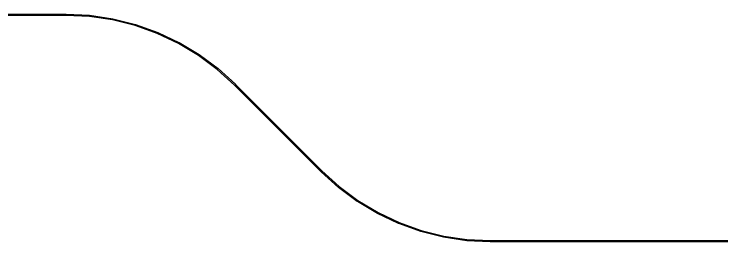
# Model space of a CAD drawing. Header units: metres. Extents: x 0 to 117, y 0 to 64.
# Drawn here: x 34.25 to 49.06, y 40.73 to 45.5 of the extents above; entities that cross this region are included whole.
import ezdxf

# ---------------------------------------------------------------- set-up
doc = ezdxf.new("R2010")
doc.units = ezdxf.units.M

msp = doc.modelspace()

# ---------------------------------------------------------------- linework, layer by layer
for points in [[(14.577, 45.497), (35.336, 45.497), (35.337, 45.497), (35.827, 45.474), (35.828, 45.473), (36.314, 45.401), (36.315, 45.401), (36.791, 45.282), (36.792, 45.282), (37.254, 45.116), (37.255, 45.116), (37.699, 44.906), (37.7, 44.905), (38.121, 44.653), (38.122, 44.652), (38.516, 44.36), (38.517, 44.359), (38.88, 44.03), (38.881, 44.029), (40.69, 42.22), (40.69, 42.22), (40.69, 42.22), (40.69, 42.22), (41.053, 41.891), (41.053, 41.891), (41.053, 41.891), (41.053, 41.891), (41.446, 41.6), (41.446, 41.6), (41.446, 41.6), (41.446, 41.6), (41.866, 41.348), (41.866, 41.348), (41.866, 41.348), (41.866, 41.348), (42.309, 41.139), (42.309, 41.139), (42.309, 41.139), (42.309, 41.139), (42.769, 40.974), (42.769, 40.974), (42.769, 40.974), (42.769, 40.974), (43.244, 40.855), (43.244, 40.855), (43.244, 40.855), (43.244, 40.855), (43.728, 40.783), (43.728, 40.783), (43.728, 40.783), (43.728, 40.783), (44.217, 40.759), (44.217, 40.759), (44.217, 40.759), (44.217, 40.759), (52.32, 40.759)], [(52.32, 40.734), (44.217, 40.734), (44.216, 40.734), (43.726, 40.758), (43.725, 40.758), (43.24, 40.83), (43.239, 40.83), (42.763, 40.949), (42.761, 40.95), (42.299, 41.115), (42.298, 41.116), (41.855, 41.325), (41.854, 41.326), (41.433, 41.578), (41.432, 41.579), (41.038, 41.871), (41.037, 41.872), (40.673, 42.201), (40.672, 42.202), (38.863, 44.011), (38.863, 44.011), (38.863, 44.011), (38.863, 44.011), (38.5, 44.34), (38.5, 44.34), (38.5, 44.34), (38.5, 44.34), (38.107, 44.632), (38.107, 44.632), (38.107, 44.632), (38.107, 44.632), (37.687, 44.883), (37.687, 44.883), (37.687, 44.883), (37.687, 44.883), (37.245, 45.093), (37.245, 45.093), (37.245, 45.093), (37.245, 45.093), (36.784, 45.257), (36.784, 45.257), (36.784, 45.257), (36.784, 45.257), (36.309, 45.376), (36.309, 45.376), (36.309, 45.376), (36.309, 45.376), (35.825, 45.448), (35.825, 45.448), (35.825, 45.448), (35.825, 45.448), (35.336, 45.472), (35.336, 45.472), (35.336, 45.472), (35.336, 45.472), (14.577, 45.472)]]:
    msp.add_lwpolyline(points)

doc.saveas('drawing.dxf')
